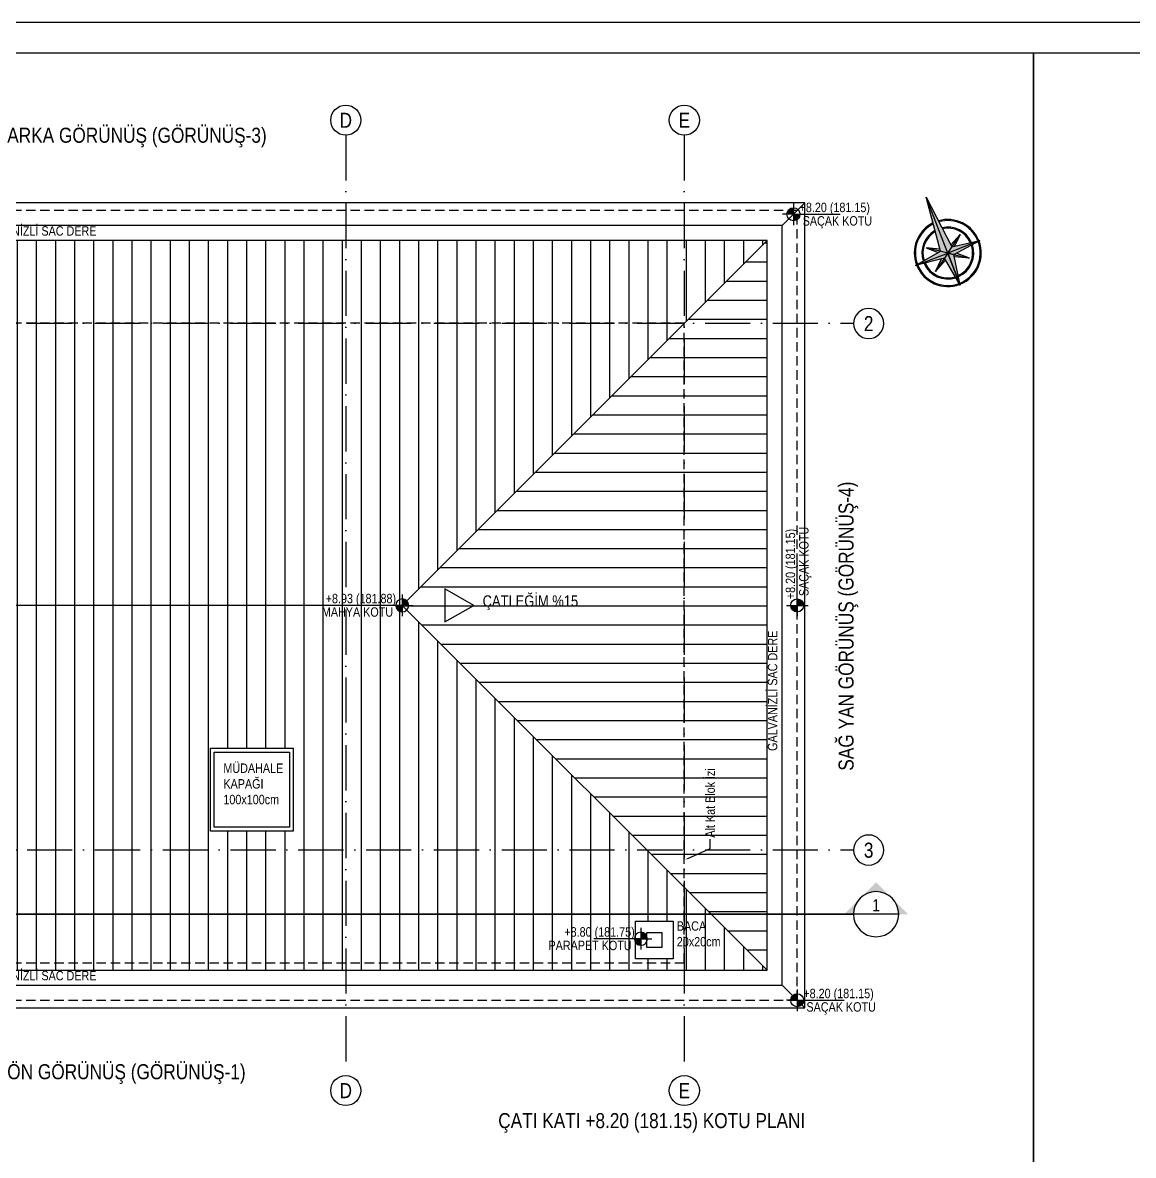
# Model space of a CAD drawing. Header units: millimetres. Extents: x 82776 to 137242, y 11666 to 27998.
# Drawn here: x 107054 to 108530, y 26492 to 27998 of the extents above; entities that cross this region are included whole.
import ezdxf
from ezdxf import colors
from ezdxf.entities.mleader import LeaderData, LeaderLine
from ezdxf.enums import TextEntityAlignment as Align
from ezdxf.math import Vec2, Vec3

# ---------------------------------------------------------------- set-up
doc = ezdxf.new("R2010")
doc.units = ezdxf.units.MM
for name, pattern in [('( Hidden )', [0.375, 0.25, -0.125]), ('ACAD_ISO10W100', [18, 12, -3, 0, -3]), ('DASHED', [15, 10, -5])]:
    doc.linetypes.add(name, pattern=pattern)
for name, color, linetype in [('0_IFC_Elevation_1', 41, 'Continuous'), ('0_IFC_Elevation_2', 31, 'Continuous'), ('0_IFC_Elevation_3', 21, 'Continuous'), ('0_IFC_Elevation_5', 252, 'Continuous'), ('0_IFC_Grid', 14, 'ACAD_ISO10W100'), ('0_IFC_Grid_Text_100', 14, 'Continuous'), ('0_IFC_Hatch_Structure', 251, 'Continuous'), ('0_IFC_Legend_Viewport', 7, 'Continuous'), ('0_IFC_Notation_Level_200', 160, 'Continuous'), ('0_IFC_Notation_Section_50', 10, 'Continuous'), ('0_IFC_Room_Text(No)_50', 12, 'Continuous'), ('0_IFC_Text_Explanation_100', 231, 'Continuous'), ('0_IFC_Text_Explanation_50', 231, 'Continuous')]:
    doc.layers.add(name, color=color, linetype=linetype)
doc.styles.add('IFC_TEXT', font='ARIALN.TTF')
pattern_1 = [(90, (-103721.948, -26981.388), (-25.4, -5e-15), [])]

# ---------------------------------------------------------------- blocks, each defined once
blk = doc.blocks.new('*U145')
at = {"layer": '0_IFC_Legend_Viewport', "transparency": 33554687}
blk.add_lwpolyline([(-2900, 2920), (0, 2920), (0, 0), (-2900, 0)], close=True, dxfattribs=at)
at = {"style": 'IFC_TEXT'}
for tag, p in [('PAFTA', (-2277, 17.9)), ('KOT', (-1159.1, 18)), ('OLCEK', (-110.4, 17.9))]:
    blk.add_attdef(tag, p, '', height=35, dxfattribs=at)
blk = doc.blocks.new('*U146')
at = {"layer": '0_IFC_Legend_Viewport', "transparency": 33554687}
blk.add_lwpolyline([(-2900, 2920), (0, 2920), (0, 0), (-2900, 0)], close=True, dxfattribs=at)
at = {"style": 'IFC_TEXT'}
for tag, p in [('PAFTA', (-2277, 17.9)), ('KOT', (-1159.1, 18)), ('OLCEK', (-110.4, 17.9))]:
    blk.add_attdef(tag, p, '', height=35, dxfattribs=at)
blk = doc.blocks.new('A_CATI PLANI')
at = {"layer": '0_IFC_Hatch_Structure'}
h = blk.add_hatch(dxfattribs=at)
h.set_pattern_fill('LINE', color=256, scale=8, angle=-270)
h.set_pattern_definition(pattern_1)
h.paths.add_polyline_path([(40, -40), (525, -525), (1775, -525), (2260, -40)])
h = blk.add_hatch(dxfattribs=at)
h.set_pattern_fill('LINE', color=256, scale=8)
h.set_pattern_definition([(0, (-103721.948, -26981.388), (0, 25.4), [])])
h.paths.add_polyline_path([(1775, -525), (2260, -40), (2260, -1010)])
h = blk.add_hatch(dxfattribs=at)
h.set_pattern_fill('LINE', color=256, scale=8, angle=-270)
h.set_pattern_definition(pattern_1)
h.paths.add_polyline_path([(40, -1010), (525, -525), (1775, -525), (2260, -1010)])
at = {"layer": '0_IFC_Elevation_1', "ltscale": 50}
for points in [[(2260, -40), (1775, -525), (2260, -1010)], [(1775, -525), (525, -525)]]:
    blk.add_lwpolyline(points, dxfattribs=at)
at = {"layer": '0_IFC_Elevation_2', "ltscale": 50}
blk.add_lwpolyline([(40, -1010), (2260, -1010), (2260, -40), (40, -40)], close=True, dxfattribs=at)
at = {"layer": '0_IFC_Elevation_3', "ltscale": 50}
for points in [[(-10, -1060), (2310, -1060), (2310, 10), (-10, 10)], [(20, -1030), (2280, -1030), (2280, -20), (20, -20)]]:
    blk.add_lwpolyline(points, close=True, dxfattribs=at)
for points in [[(2310, 10), (2280, -20)], [(2280, -1030), (2310, -1060)]]:
    blk.add_lwpolyline(points, dxfattribs=at)
at = {"layer": '0_IFC_Elevation_5', "linetype": '( Hidden )', "ltscale": 50}
for points in [[(0, -1050), (2300, -1050), (2300, 0), (0, 0)], [(150, -1000), (2150, -1000), (2150, -150), (150, -150)]]:
    blk.add_lwpolyline(points, close=True, dxfattribs=at)
blk = doc.blocks.new('0_IFC_AXIS_TEXT_100')
at = {"layer": '0_IFC_Grid_Text_100'}
blk.add_circle((0, 1000), 1000, dxfattribs=at)
at = {"layer": '0_IFC_Grid_Text_100', "style": 'IFC_TEXT'}
blk.add_attdef('AXIS_NO', text='', height=1000, dxfattribs=at).set_placement((0, 993), align=Align.MIDDLE_CENTER)
blk = doc.blocks.new('A_CATI AKS')
at = {"layer": '0_IFC_Grid', "ltscale": 5}
for points in [[(1550, 1480), (1549.99809, 230)], [(2000, 1480), (1999.99809, 230)], [(-225, 1230), (2225.00231, 1230)], [(-225, 530), (2225.00231, 530)]]:
    blk.add_lwpolyline(points, dxfattribs=at)
at = {"xscale": 0.02, "yscale": 0.02, "zscale": 0.02, "rotation": 359.9935031037731}
for p, values in [((1550, 1480), {'AXIS_NO': 'D'}), ((2000, 1480), {'AXIS_NO': 'E'}), ((1549.99546, 190), {'AXIS_NO': 'D'}), ((1999.99546, 190), {'AXIS_NO': 'E'})]:
    blk.add_blockref('0_IFC_AXIS_TEXT_100', p, dxfattribs=at).add_auto_attribs(values)
ref = blk.add_blockref('0_IFC_AXIS_TEXT_100', (2245.00227, 1209.69619), dxfattribs=dict(xscale=-0.02, yscale=0.02, zscale=0.02, rotation=0.0064968962269241))
ref.add_attrib('AXIS_NO', '2', dxfattribs={"layer": '0_IFC_Grid_Text_100', "height": 20, "rotation": 0.0064969, "style": 'IFC_TEXT'}).set_placement((2245.00002, 1229.5505), align=Align.MIDDLE_CENTER)
ref = blk.add_blockref('0_IFC_AXIS_TEXT_100', (2245.00227, 509.69619), dxfattribs=dict(xscale=-0.02, yscale=0.02, zscale=0.02, rotation=0.0064968962269241))
ref.add_attrib('AXIS_NO', '3', dxfattribs={"layer": '0_IFC_Grid_Text_100', "height": 20, "rotation": 0.0064969, "style": 'IFC_TEXT'}).set_placement((2245.00002, 529.5505), align=Align.MIDDLE_CENTER)
blk = doc.blocks.new('*U1783')
at = {"layer": '0_IFC_Room_Text(No)_50'}
h = blk.add_hatch(color=256, dxfattribs=at)
h.paths.add_polyline_path([(0, 1061), (-530, 530, -0.414214), (530, 530)])
h.paths.add_polyline_path([(530, 530, -0.198912), (750, 0), (1061, 0)])
h.paths.add_polyline_path([(-530, 530), (-1061, 0), (-750, 0, -0.198912)])
at = {"layer": '0_IFC_Room_Text(No)_50', "linetype": 'Continuous'}
blk.add_line((-750, 0), (750, 0), dxfattribs=at)
blk.add_circle((0, 0), 750, dxfattribs=at)
at = {"layer": '0_IFC_Room_Text(No)_50', "style": 'IFC_TEXT'}
blk.add_attdef('NO', text='', height=400, dxfattribs=at).set_placement((0, 100), align=Align.CENTER)
for p in [(0, -100), (0, -374)]:
    blk.add_attdef('SHEET', text='', height=200, dxfattribs=at).set_placement(p, align=Align.TOP_CENTER)
blk = doc.blocks.new('A_CATI KESIT YERLERI')
at = {"layer": '0_IFC_Notation_Section_50', "linetype": 'DASHED', "ltscale": 3, "const_width": 2}
blk.add_lwpolyline([(-950, 184.4), (1500, 184.4)], dxfattribs=at)
ref = blk.add_blockref('*U1783', (1529.9, 184.4), dxfattribs=dict(xscale=-0.0400000000259542, yscale=0.0400000000259542, zscale=0.0400000000259542))
ref.add_attrib('NO', '1', dxfattribs={"layer": '0_IFC_Room_Text(No)_50', "height": 16, "style": 'IFC_TEXT'}).set_placement((1529.9, 188.4), align=Align.CENTER)
at = {"layer": '0_IFC_Notation_Section_50', "transparency": 33554687, "char_height": 20, "attachment_point": 1, "style": 'IFC_TEXT'}
for s, width, insert in [('\\pxql;ARKA GÖRÜNÜŞ (GÖRÜNÜŞ-3)', 515.997, (375, 1230)), ('ÖN GÖRÜNÜŞ (GÖRÜNÜŞ-1)', 459.66, (375, -15))]:
    blk.add_mtext_dynamic_manual_height_columns(s, width=width, gutter_width=12.5, heights=[0], dxfattribs=dict(at, insert=insert))
at = {"layer": '0_IFC_Notation_Section_50', "transparency": 33554687, "insert": (1480, 375.2), "char_height": 20, "attachment_point": 1, "rotation": 90, "style": 'IFC_TEXT'}
blk.add_mtext_dynamic_manual_height_columns('SAĞ YAN GÖRÜNÜŞ (GÖRÜNÜŞ-4)', width=439.524, gutter_width=12.5, heights=[0], dxfattribs=at)
blk = doc.blocks.new('A$C13A74F9A')
at = {"layer": '0_IFC_Text_Explanation_50', "true_color": 0x636466}
h = blk.add_hatch(color=251, dxfattribs=at)
h.dxf.hatch_style = 1
h.paths.add_polyline_path([(0, 159.2), (-16.1, 11.3), (0, 0)])
h.paths.add_polyline_path([(48.7, 34.1), (15.5, 17.3), (16.1, 11.3)])
h.paths.add_polyline_path([(16.1, 11.3), (0, 0), (91.8, 0)])
h.paths.add_polyline_path([(21.4, -8.5), (13.5, -9.5), (48.7, -34.1)])
h.paths.add_polyline_path([(0, 0), (-13.5, -9.5), (0, -91.8)])
h.paths.add_polyline_path([(-13.5, -9.5), (-21.4, -8.5), (-48.7, -34.1)])
h.paths.add_polyline_path([(-16.1, 11.3), (-91.8, 0), (0, 0)])
h.paths.add_polyline_path([(-15.5, 17.3), (-48.7, 34.1), (-16.1, 11.3)])
at = {"layer": '0_IFC_Text_Explanation_50', "true_color": 0x939598}
h = blk.add_hatch(color=252, dxfattribs=at)
h.dxf.hatch_style = 1
h.paths.add_polyline_path([(0, 159.2), (0, 0), (16.1, 11.3)])
h.paths.add_polyline_path([(48.7, 34.1), (16.1, 11.3), (23.2, 10.2)])
h.paths.add_polyline_path([(91.8, 0), (0, 0), (13.5, -9.5)])
h.paths.add_polyline_path([(13.5, -9.5), (13.5, -9.5), (12.5, -15.8), (48.7, -34.1)])
h.paths.add_polyline_path([(13.5, -9.5), (0, 0), (0, -91.8)])
h.paths.add_polyline_path([(-12.5, -15.8), (-13.5, -9.5), (-48.7, -34.1)])
h.paths.add_polyline_path([(0, 0), (-91.8, 0), (-13.5, -9.5)])
h.paths.add_polyline_path([(-23.2, 10.2), (-48.7, 34.1), (-16.1, 11.3)])
at = {"layer": '0_IFC_Text_Explanation_50'}
for p, q in [((-16.1, 11.3), (0, 159.2)), ((0, 159.2), (16.1, 11.3)), ((-91.8, 0), (-16.1, 11.3)), ((16.1, 11.3), (91.8, 0)), ((0, -91.8), (-13.5, -9.5)), ((13.9, -9.7), (0, 0)), ((0, 0), (0, -91.8))]:
    blk.add_line(p, q, dxfattribs=at)
for points in [[(0, -91.8), (0, 159.2)], [(0, 0), (-48.7, 34.1)], [(-15.5, 17.3), (-48.7, 34.1), (-23.2, 10.2)], [(0, 0), (48.7, 34.1)], [(48.7, 34.1), (15.5, 17.3)], [(48.7, 34.1), (23.2, 10.2)], [(-91.8, 0), (0, 0)], [(0, 0), (-48.7, -34.1)], [(-48.7, -34.1), (-21.4, -8.5)], [(-48.7, -34.1), (-12.5, -15.8)], [(0, 0), (48.7, -34.1)], [(91.8, 0), (0, 0)], [(0, -91.8), (13.5, -9.5)], [(48.7, -34.1), (12.5, -15.8)], [(48.7, -34.1), (21.4, -8.5)]]:
    blk.add_lwpolyline(points, dxfattribs=at)
for points in [[(-91.8, 0), (0, 0), (-13.5, -9.5)], [(91.8, 0), (0, 0), (13.5, -9.5)]]:
    blk.add_lwpolyline(points, close=True, dxfattribs=at)
for radius, start, end in [(89.1, 94.9431, 179.7437), (86.2, 95.3202, 179.4499), (69, 98.261, 177.1642), (66.1, 98.9053, 176.665), (89.1, 0.2563, 85.0569), (86.2, 0.5501, 84.6798), (69, 2.8358, 81.739), (66.1, 3.335, 81.0947), (89.1, 180.2151, 269.7175), (86.2, 180.4617, 269.3936), (69, 182.3776, 266.8716), (66.1, 182.7955, 266.3203), (89.1, 270.2825, 359.7849), (86.2, 270.6064, 359.5383), (69, 273.1284, 357.6224), (66.1, 273.6797, 357.2045)]:
    blk.add_arc((0, 0), radius, start, end, dxfattribs=at)
blk = doc.blocks.new('0_IFC_NOTATION_LEVEL_200')
at = {"layer": '0_IFC_Notation_Level_200'}
h = blk.add_hatch(color=256, dxfattribs=at)
h.dxf.hatch_style = 1
h.paths.add_polyline_path([(0, 0), (0, 576, 0.4142136), (-576, 0)])
h.paths.add_polyline_path([(0, -576, 0.4142136), (576, 0), (0, 0)])
for p, q in [((0, 0), (-960, 0)), ((0, 960), (0, -960)), ((0, 0), (4154, 0))]:
    blk.add_line(p, q, dxfattribs=at)
blk.add_circle((0, 0), 576, dxfattribs=at)
at = {"layer": '0_IFC_Notation_Level_200', "style": 'IFC_TEXT'}
for tag, p in [('LEVEL_ABOVE', (549, 185)), ('LEVEL_BELOW', (549, -1005))]:
    blk.add_attdef(tag, p, '', height=800, dxfattribs=at)
blk = doc.blocks.new('A BLOK CATI KOTLARI')
ref = blk.add_blockref('0_IFC_NOTATION_LEVEL_200', (2295, -5), dxfattribs=dict(xscale=0.015, yscale=0.015, zscale=0.015))
ref.add_attrib('LEVEL_BELOW', 'SAÇAK KOTU', (2307.3, -20.1), dxfattribs={"layer": '0_IFC_Notation_Level_200', "height": 12.5, "rotation": 360, "style": 'IFC_TEXT'})
ref.add_attrib('LEVEL_ABOVE', '+8.20 (181.15)', (2303.2, -2.2), dxfattribs={"layer": '0_IFC_Notation_Level_200', "height": 12.5, "rotation": 360, "style": 'IFC_TEXT'})
ref = blk.add_blockref('0_IFC_NOTATION_LEVEL_200', (2300, -525), dxfattribs=dict(xscale=0.015, yscale=0.015, zscale=0.015, rotation=90))
ref.add_attrib('LEVEL_BELOW', 'SAÇAK KOTU', (2315.1, -512.7), dxfattribs={"layer": '0_IFC_Notation_Level_200', "height": 12.5, "rotation": 90, "style": 'IFC_TEXT'})
ref.add_attrib('LEVEL_ABOVE', '+8.20 (181.15)', (2297.2, -516.8), dxfattribs={"layer": '0_IFC_Notation_Level_200', "height": 12.5, "rotation": 90, "style": 'IFC_TEXT'})
ref = blk.add_blockref('0_IFC_NOTATION_LEVEL_200', (1775, -525), dxfattribs=dict(xscale=-0.015, yscale=0.015, zscale=0.015))
ref.add_attrib('LEVEL_BELOW', 'MAHYA KOTU', (1668.2, -540.1), dxfattribs={"layer": '0_IFC_Notation_Level_200', "height": 12.5, "rotation": 0, "style": 'IFC_TEXT'})
ref.add_attrib('LEVEL_ABOVE', '+8.93 (181.88)', (1673.3, -522.2), dxfattribs={"layer": '0_IFC_Notation_Level_200', "height": 12.5, "rotation": 0, "style": 'IFC_TEXT'})
ref = blk.add_blockref('0_IFC_NOTATION_LEVEL_200', (2092.2, -968.2), dxfattribs=dict(xscale=-0.015, yscale=0.015, zscale=0.015, rotation=359.9999999998952))
ref.add_attrib('LEVEL_BELOW', 'PARAPET KOTU', (1969.4, -983.3), dxfattribs={"layer": '0_IFC_Notation_Level_200', "height": 12.5, "rotation": 0, "style": 'IFC_TEXT'})
ref.add_attrib('LEVEL_ABOVE', '+8.80 (181.75)', (1990.5, -965.4), dxfattribs={"layer": '0_IFC_Notation_Level_200', "height": 12.5, "rotation": 0, "style": 'IFC_TEXT'})
ref = blk.add_blockref('0_IFC_NOTATION_LEVEL_200', (2300, -1050), dxfattribs=dict(xscale=0.015, yscale=0.015, zscale=0.015))
ref.add_attrib('LEVEL_BELOW', 'SAÇAK KOTU', (2312.3, -1065.1), dxfattribs={"layer": '0_IFC_Notation_Level_200', "height": 12.5, "rotation": 360, "style": 'IFC_TEXT'})
ref.add_attrib('LEVEL_ABOVE', '+8.20 (181.15)', (2308.2, -1047.2), dxfattribs={"layer": '0_IFC_Notation_Level_200', "height": 12.5, "rotation": 360, "style": 'IFC_TEXT'})
blk = doc.blocks.new('A_CATI YAZI')
at = {"layer": '0_IFC_Text_Explanation_50'}
blk.add_lwpolyline([(1841.8, 557.1), (1841.8, 512.9), (1880.2, 535)], close=True, dxfattribs=at)
at = {"layer": '0_IFC_Text_Explanation_50', "style": 'IFC_TEXT'}
for s, width, insert, char_height, attachment_point in [('GALVANİZLİ SAC DERE', 167.351, (1378.6, 1039), 12.5, 3), ('ÇATI EĞİM %15', 167.351, (2018.9, 548.3, -87363.2), 15, 3), ('BACA \\P20x20cm', 115.155, (2150, 115), 12.5, 1), ('GALVANİZLİ SAC DERE', 167.351, (1378.6, 49), 12.5, 3)]:
    blk.add_mtext_dynamic_manual_height_columns(s, width=width, gutter_width=12.5, heights=[0], dxfattribs=dict(at, insert=insert, char_height=char_height, attachment_point=attachment_point))
at = {"layer": '0_IFC_Text_Explanation_50', "insert": (2271, 501.4), "char_height": 12.5, "attachment_point": 3, "rotation": 90, "style": 'IFC_TEXT'}
blk.add_mtext_dynamic_manual_height_columns('GALVANİZLİ SAC DERE', width=167.351, gutter_width=12.5, heights=[0], dxfattribs=at)
at = {"layer": '0_IFC_Text_Explanation_50'}
ml = blk.add_multileader_mtext('Standard', dxfattribs=at)
ml.set_content('Alt Kat Blok İzi', color=256, style='IFC_TEXT')
ml.set_leader_properties()
ml.build(insert=Vec2(0, 0))
ml.multileader.update_dxf_attribs({"text_right_attachment_type": 2, "dogleg_length": 0.36})
ctx = ml.context
ctx.base_point, ctx.char_height, ctx.plane_origin, ctx.plane_x_axis, ctx.plane_y_axis = Vec3(2194.4, 224.2), 12.5, Vec3(2163.6, 246.2), Vec3(0, 1), Vec3(-1, 0)
ctx.right_attachment = 2
notes = []
notes.append((ctx, [(0, (1, 1, 0), (2194.4, 211.6), (0, 1), 12.6, [(0, [(2160.9, 196.9)], 0, [])])]))
ctx.mtext.insert, ctx.mtext.text_direction, ctx.mtext.rotation, ctx.mtext.flow_direction = Vec3(2188.1, 226.2), Vec3(0, 1), 1.570796, 5
for ctx, leaders in notes:
    for number, flags, end, landing, length, lines in leaders:
        leader = LeaderData()
        leader.index, (leader.has_last_leader_line, leader.has_dogleg_vector, leader.attachment_direction) = number, flags
        leader.last_leader_point, leader.dogleg_vector, leader.dogleg_length = Vec3(end), Vec3(landing), length
        for number, points, colour, breaks in lines:
            line = LeaderLine()
            line.index, line.vertices, line.color, line.breaks = number, Vec3.list(points), colors.encode_raw_color(colour), breaks
            leader.lines.append(line)
        ctx.leaders.append(leader)
at = {"ltscale": 50}
blk.add_wipeout([(1530, 345), (1640, 345), (1640, 235), (1530, 235)], dxfattribs=at).dxf.layer = '0_IFC_Elevation_3'
at = {"layer": '0_IFC_Elevation_3', "ltscale": 50}
for points in [[(1530, 345), (1640, 345), (1640, 235), (1530, 235)], [(1535, 340), (1635, 340), (1635, 240), (1535, 240)]]:
    blk.add_lwpolyline(points, close=True, dxfattribs=at)
at = {"layer": '0_IFC_Text_Explanation_50', "insert": (1547.3, 324.8), "char_height": 12.5, "attachment_point": 1, "style": 'IFC_TEXT'}
blk.add_mtext_dynamic_manual_height_columns('MÜDAHALE KAPAĞI\\P100x100cm', width=100.43, gutter_width=12.5, heights=[0], dxfattribs=at)
at = {"ltscale": 50}
blk.add_wipeout([(2095, 115), (2145, 115), (2145, 65), (2095, 65)], dxfattribs=at).dxf.layer = '0_IFC_Elevation_3'
at = {"layer": '0_IFC_Elevation_3', "ltscale": 50}
for points in [[(2095, 115), (2145, 115), (2145, 65), (2095, 65)], [(2110, 100), (2130, 100), (2130, 80), (2110, 80)]]:
    blk.add_lwpolyline(points, close=True, dxfattribs=at)

msp = doc.modelspace()

# ---------------------------------------------------------------- linework, layer by layer
msp.add_lwpolyline([(82776.4, 27997.6), (82776.4, 24997.6), (137241.5, 24997.6), (137241.5, 27997.6)], close=True)

# ---------------------------------------------------------------- block references
for name, p in [('*U145', (108397.5, 25037.6)), ('*U146', (111297.5, 25037.6)), ('A_CATI PLANI', (105783.6, 27747.9))]:
    msp.add_blockref(name, p)
at = {"lineweight": 0, "ltscale": 100, "xscale": 0.4999999999999993, "yscale": 0.4999999999999993, "zscale": 0.4999999999999993, "rotation": 21.28958315217966}
msp.add_blockref('A$C13A74F9A', (108283.8, 27691.3), dxfattribs=at)

# ---------------------------------------------------------------- texts
at = {"layer": '0_IFC_Text_Explanation_100', "transparency": 33554687, "insert": (108094.3, 26547.9), "char_height": 20, "attachment_point": 3, "style": 'IFC_TEXT'}
msp.add_mtext_dynamic_manual_height_columns('\\pxqr;ÇATI KATI +8.20 (181.15) KOTU PLANI', width=582.467, gutter_width=12.5, heights=[0], dxfattribs=at)

# ---------------------------------------------------------------- next in the draw order: block references
msp.add_blockref('A_CATI YAZI', (105773.6, 26687.9))

# ---------------------------------------------------------------- next in the draw order: block references
for name, p in [('A_CATI KESIT YERLERI', (106658.6, 26627.9)), ('A_CATI AKS', (105933.6, 26367.9)), ('A BLOK CATI KOTLARI', (105783.6, 27747.9))]:
    msp.add_blockref(name, p)

doc.saveas('drawing.dxf')
